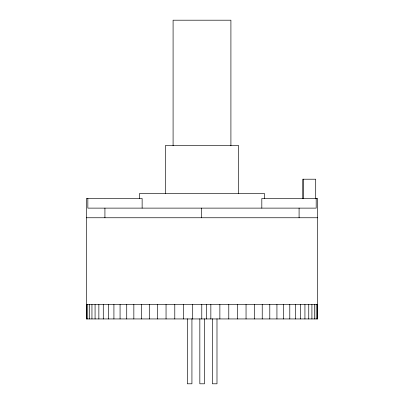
<?xml version="1.0" encoding="UTF-8"?>
<svg xmlns="http://www.w3.org/2000/svg" width="404" height="404" viewBox="0 0 404 404"><rect width="100%" height="100%" fill="white"/><g stroke="black" fill="none" stroke-linecap="round" stroke-linejoin="round"><path stroke-width="0.61" d="M86.355 217.756L317.645 217.756M86.355 304.49L317.645 304.49M317.266 304.49L317.266 318.943M316.186 198.48L316.186 208.121L87.845 208.121L87.845 198.48M316.186 304.49L316.186 318.943M315.701 198.48L315.701 179.209L302.742 179.209L302.742 198.48M314.393 304.49L314.393 318.943M311.913 304.49L311.913 318.943M308.752 304.49L308.752 318.943M304.934 304.49L304.934 318.943M303.646 179.209L303.646 198.48M300.485 304.49L300.485 318.943M299.086 208.121L299.086 217.756M295.425 304.49L295.425 318.943M289.789 304.49L289.789 318.943M283.613 304.49L283.613 318.943M276.932 304.49L276.932 318.943M269.791 304.49L269.791 318.943M264.635 198.48L264.635 193.662L139.365 193.662L139.365 198.48M262.231 304.49L262.231 318.943M261.817 208.121L261.817 198.48L317.645 198.48L317.645 318.943L86.355 318.943L86.355 198.48L142.132 198.48L142.132 208.121M254.303 304.49L254.303 318.943M246.046 304.49L246.046 318.943M238.547 193.662L238.547 145.48L165.453 145.48L165.453 193.662M237.522 304.49L237.522 318.943M230.911 145.768L230.911 20.2L173.089 20.2L173.089 145.768M228.78 304.49L228.78 318.943M219.867 304.49L219.867 318.943M216.988 318.806L216.988 383.8L212.363 383.8L212.363 318.806M210.848 304.49L210.848 318.943M206.313 304.49L206.313 318.943M204.459 318.806L204.459 383.8L199.834 383.8L199.834 318.806M201.778 304.49L201.778 318.943M201.379 208.121L201.379 217.756M192.703 304.49L192.703 318.943M191.93 318.806L191.93 383.8L187.304 383.8L187.304 318.806M183.689 304.49L183.689 318.943M174.786 304.49L174.786 318.943M166.049 304.49L166.049 318.943M157.54 304.49L157.54 318.943M149.298 304.49L149.298 318.943M141.385 304.49L141.385 318.943M133.845 304.49L133.845 318.943M126.725 304.49L126.725 318.943M120.069 304.49L120.069 318.943M113.918 304.49L113.918 318.943M108.312 304.49L108.312 318.943M104.924 208.121L104.924 217.756M103.283 304.49L103.283 318.943M98.859 304.49L98.859 318.943M95.076 304.49L95.076 318.943M91.95 304.49L91.95 318.943M89.501 304.49L89.501 318.943M87.744 304.49L87.744 318.943M86.698 304.49L86.698 318.943"/></g></svg>
